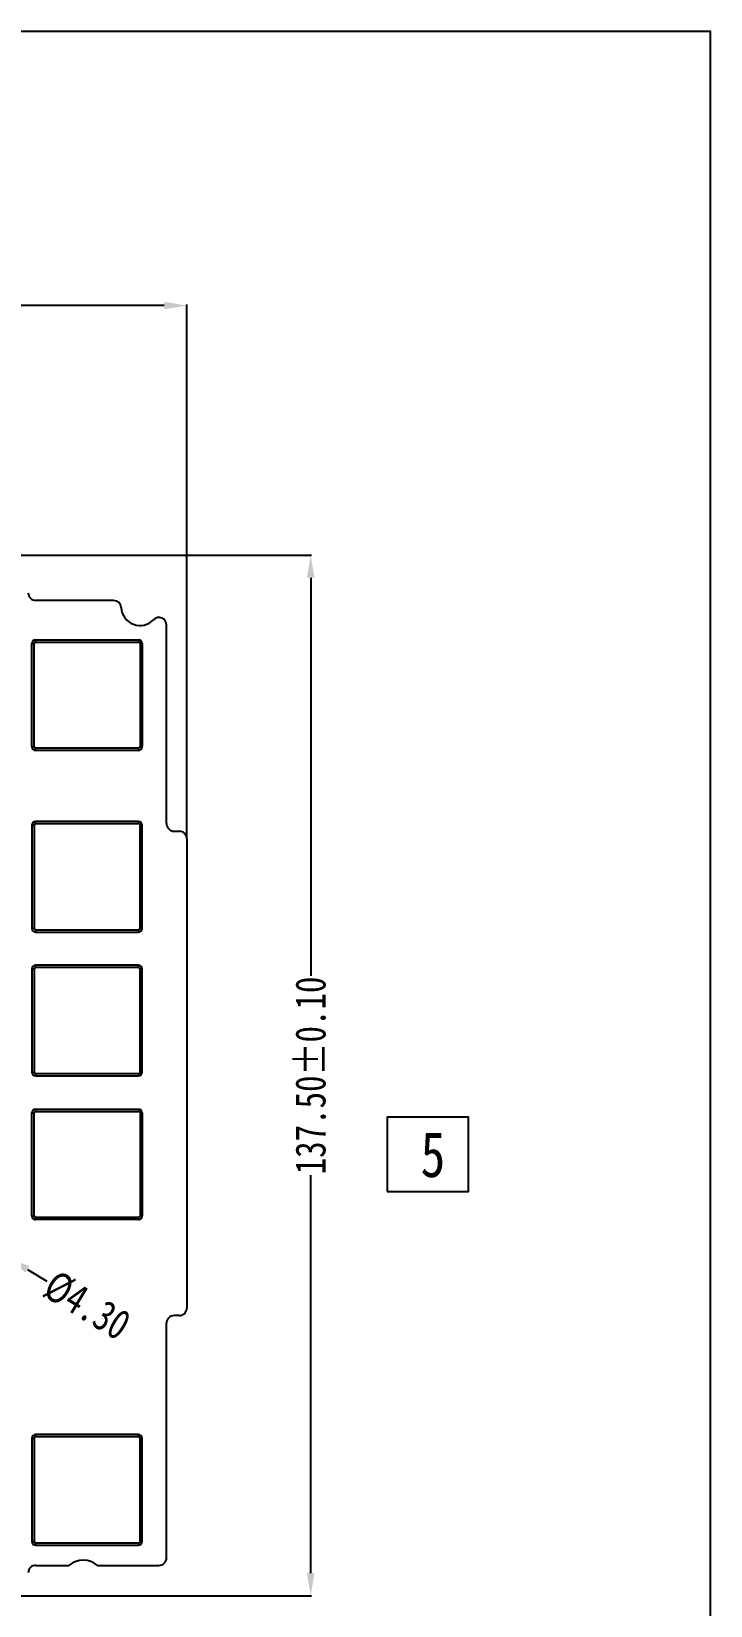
# Model space of a CAD drawing. Header units: inches. Extents: x 504 to 965, y -420 to -94.
# Drawn here: x 875 to 964.8, y -301.6 to -93.7 of the extents above; entities that cross this region are included whole.
import ezdxf

# ---------------------------------------------------------------- set-up
doc = ezdxf.new("R2010")
doc.units = ezdxf.units.IN
doc.header["$LTSCALE"] = 10
doc.header["$MEASUREMENT"] = 0
doc.header["$PDMODE"] = 3
doc.header["$PDSIZE"] = 0.3125
doc.layers.get('0').update_dxf_attribs({"linetype": 'CONTINUOUS'})
doc.layers.get('Defpoints').update_dxf_attribs({"linetype": 'CONTINUOUS'})
doc.styles.get("Standard").update_dxf_attribs({"font": 'txt', "width": 0.8})
doc.dimstyles.get("Standard").update_dxf_attribs({"dimtxt": 4, "dimasz": 3, "dimexe": 0.125, "dimexo": 0.0625, "dimgap": 0.09, "dimtad": 0, "dimzin": 4, "dimdsep": 46, "dimtxsty": 'Standard', "dimcen": 0.09, "dimclrd": 4, "dimclre": 4, "dimclrt": 1, "dimadec": 0, "dimazin": 0, "dimtp": 0.01, "dimtm": 0.01, "dimtfac": 1, "dimtofl": 0, "dimtmove": 0, "dimatfit": 3, "dimfxl": 1, "dimtolj": 1, "dimtzin": 4, "dimarcsym": 0})

# ---------------------------------------------------------------- blocks, each defined once
blk = doc.blocks.new('*D17')
at = {"color": 4, "lineweight": -2}
for p, q in [((577.56, -200.27), (577.56, -129.76)), ((580.56, -129.89), (722, -129.89)), ((892.55, -129.89), (749.56, -129.89)), ((895.55, -200.27), (895.55, -129.76))]:
    blk.add_line(p, q, dxfattribs=at)
at = {"color": 4}
for points in [[(580.56, -129.39), (580.56, -130.39), (577.56, -129.89)], [(892.55, -130.39), (892.55, -129.39), (895.55, -129.89)]]:
    blk.add_solid(points, dxfattribs=at)
at = {"layer": 'Defpoints', "color": 0}
for p in [(895.55, -129.89), (577.56, -200.33), (895.55, -200.33)]:
    blk.add_point(p, dxfattribs=at)
at = {"color": 2, "insert": (735.78, -129.89), "char_height": 4, "attachment_point": 5}
blk.add_mtext('318.00%%P0{\\fSimSun|b0|i0|c134|p2;.15}', dxfattribs=at)
blk = doc.blocks.new('*D27')
at = {"color": 4, "lineweight": -2}
for p, q in [((872.07, -162.85), (912.04, -162.85)), ((911.91, -165.85), (911.91, -218.44)), ((911.91, -297.35), (911.91, -244.76)), ((872.07, -300.35), (912.04, -300.35))]:
    blk.add_line(p, q, dxfattribs=at)
at = {"color": 4}
for points in [[(912.41, -165.85), (911.41, -165.85), (911.91, -162.85)], [(911.41, -297.35), (912.41, -297.35), (911.91, -300.35)]]:
    blk.add_solid(points, dxfattribs=at)
at = {"layer": 'Defpoints', "color": 0}
for p in [(872.01, -162.85), (911.91, -162.85), (872.01, -300.35)]:
    blk.add_point(p, dxfattribs=at)
at = {"color": 2, "insert": (911.91, -231.6), "char_height": 4, "attachment_point": 5, "rotation": 90}
blk.add_mtext('137.50%%P0.10', dxfattribs=at)
blk = doc.blocks.new('*D23')
at = {"color": 4, "lineweight": -2}
for p, q in [((869.96, -254.55), (870.14, -254.55)), ((870.05, -254.64), (870.05, -254.46)), ((874.46, -257.22), (877.02, -258.77))]:
    blk.add_line(p, q, dxfattribs=at)
at = {"color": 4}
blk.add_solid([(874.71, -256.79), (874.2, -257.65), (871.89, -255.66)], dxfattribs=at)
at = {"layer": 'Defpoints', "color": 0}
for p in [(868.21, -253.43), (871.89, -255.66)]:
    blk.add_point(p, dxfattribs=at)
at = {"color": 2, "insert": (882.34, -262), "char_height": 4, "attachment_point": 5, "rotation": 328.7768}
blk.add_mtext('\\A1;%%c4.30', dxfattribs=at)

msp = doc.modelspace()

# ---------------------------------------------------------------- linework, layer by layer
at = {"color": 7, "linetype": 'Continuous'}
for p, q in [((885.856, -168.849), (875.586, -168.849)), ((892.851, -198.328), (892.851, -172.098)), ((875.051, -174.549), (875.351, -174.549)), ((875.051, -188.149), (875.051, -174.549)), ((875.351, -188.149), (875.351, -174.549)), ((875.551, -174.049), (889.151, -174.049)), ((875.551, -174.049), (875.551, -174.349)), ((875.551, -174.349), (889.151, -174.349)), ((889.151, -174.049), (889.151, -174.349)), ((889.651, -174.549), (889.351, -174.549)), ((889.351, -174.549), (889.351, -188.149)), ((889.651, -174.549), (889.651, -188.149)), ((875.051, -188.149), (875.351, -188.149)), ((889.151, -188.349), (875.551, -188.349)), ((875.551, -188.649), (875.551, -188.349)), ((889.151, -188.649), (875.551, -188.649)), ((889.151, -188.649), (889.151, -188.349)), ((889.651, -188.149), (889.351, -188.149)), ((875.351, -198.549), (875.051, -198.549)), ((875.051, -198.549), (875.051, -212.149)), ((875.351, -198.549), (875.351, -212.149)), ((889.151, -198.049), (875.551, -198.049)), ((875.551, -198.349), (875.551, -198.049)), ((889.151, -198.349), (875.551, -198.349)), ((889.151, -198.349), (889.151, -198.049)), ((889.351, -198.549), (889.651, -198.549)), ((889.351, -212.149), (889.351, -198.549)), ((889.651, -212.149), (889.651, -198.549)), ((893.851, -199.328), (894.551, -199.328)), ((895.551, -200.328), (895.551, -262.328)), ((875.351, -212.149), (875.051, -212.149)), ((875.551, -212.349), (889.151, -212.349)), ((875.551, -212.349), (875.551, -212.649)), ((875.551, -212.649), (889.151, -212.649)), ((889.151, -212.349), (889.151, -212.649)), ((889.351, -212.149), (889.651, -212.149)), ((875.351, -217.549), (875.051, -217.549)), ((875.051, -217.549), (875.051, -231.149)), ((875.351, -217.549), (875.351, -231.149)), ((889.151, -217.049), (875.551, -217.049)), ((875.551, -217.349), (875.551, -217.049)), ((889.151, -217.349), (875.551, -217.349)), ((889.151, -217.349), (889.151, -217.049)), ((889.351, -217.549), (889.651, -217.549)), ((889.351, -231.149), (889.351, -217.549)), ((889.651, -231.149), (889.651, -217.549)), ((875.351, -231.149), (875.051, -231.149)), ((875.551, -231.349), (889.151, -231.349)), ((875.551, -231.349), (875.551, -231.649)), ((875.551, -231.649), (889.151, -231.649)), ((889.151, -231.349), (889.151, -231.649)), ((889.351, -231.149), (889.651, -231.149)), ((875.051, -236.549), (875.351, -236.549)), ((875.051, -250.149), (875.051, -236.549)), ((875.351, -250.149), (875.351, -236.549)), ((875.551, -236.049), (889.151, -236.049)), ((875.551, -236.049), (875.551, -236.349)), ((875.551, -236.349), (889.151, -236.349)), ((889.151, -236.049), (889.151, -236.349)), ((889.651, -236.549), (889.351, -236.549)), ((889.351, -236.549), (889.351, -250.149)), ((889.651, -236.549), (889.651, -250.149)), ((875.051, -250.149), (875.351, -250.149)), ((889.151, -250.349), (875.551, -250.349)), ((875.551, -250.649), (875.551, -250.349)), ((889.151, -250.649), (875.551, -250.649)), ((889.151, -250.649), (889.151, -250.349)), ((889.651, -250.149), (889.351, -250.149)), ((894.551, -263.328), (893.851, -263.328)), ((892.851, -295.32), (892.851, -264.328)), ((875.351, -279.549), (875.051, -279.549)), ((875.051, -279.549), (875.051, -293.149)), ((875.351, -279.549), (875.351, -293.149)), ((889.151, -279.049), (875.551, -279.049)), ((875.551, -279.349), (875.551, -279.049)), ((889.151, -279.349), (875.551, -279.349)), ((889.151, -279.349), (889.151, -279.049)), ((889.351, -279.549), (889.651, -279.549)), ((889.351, -293.149), (889.351, -279.549)), ((889.651, -293.149), (889.651, -279.549)), ((875.351, -293.149), (875.051, -293.149)), ((889.351, -293.149), (889.651, -293.149)), ((875.551, -293.349), (889.151, -293.349)), ((875.551, -293.349), (875.551, -293.649)), ((875.551, -293.649), (889.151, -293.649)), ((889.151, -293.349), (889.151, -293.649)), ((875.586, -296.32), (879.945, -296.32)), ((883.744, -296.32), (891.851, -296.32))]:
    msp.add_line(p, q, dxfattribs=at)
for points in [[(503.953, -419.505), (964.768, -419.505), (964.768, -93.676), (503.953, -93.676)], [(922.012, -246.922), (932.776, -246.922), (932.776, -237.104), (922.012, -237.104)]]:
    msp.add_lwpolyline(points, close=True)
for centre, radius, start, end in [((875.586, -167.849), 1, 180, 270), ((885.856, -169.849), 1, 3.27583, 90), ((889.35, -169.649), 2.5, 183.27583, 315.61482), ((891.851, -172.098), 1, 0, 135.61482), ((875.551, -174.549), 0.5, 90, 180), ((875.551, -174.549), 0.2, 90, 180), ((889.151, -174.549), 0.5, 0, 90), ((889.151, -174.549), 0.2, 0, 90), ((875.551, -188.149), 0.5, 180, 270), ((875.551, -188.149), 0.2, 180, 270), ((889.151, -188.149), 0.5, 270, 0), ((889.151, -188.149), 0.2, 270, 0), ((875.551, -198.549), 0.5, 90, 180), ((875.551, -198.549), 0.2, 90, 180), ((889.151, -198.549), 0.5, 0, 90), ((889.151, -198.549), 0.2, 0, 90), ((893.851, -198.328), 1, 180, 270), ((894.551, -200.328), 1, 0, 90), ((875.551, -212.149), 0.5, 180, 270), ((875.551, -212.149), 0.2, 180, 270), ((889.151, -212.149), 0.5, 270, 360), ((889.151, -212.149), 0.2, 270, 0), ((875.551, -217.549), 0.5, 90, 180), ((875.551, -217.549), 0.2, 90, 180), ((889.151, -217.549), 0.5, 0, 90), ((889.151, -217.549), 0.2, 0, 90), ((875.551, -231.149), 0.5, 180, 270), ((875.551, -231.149), 0.2, 180, 270), ((889.151, -231.149), 0.5, 270, 0), ((889.151, -231.149), 0.2, 270, 0), ((875.551, -236.549), 0.5, 90, 180), ((875.551, -236.549), 0.2, 90, 180), ((889.151, -236.549), 0.5, 0, 90), ((889.151, -236.549), 0.2, 0, 90), ((875.551, -250.149), 0.5, 180, 270), ((875.551, -250.149), 0.2, 180, 270), ((889.151, -250.149), 0.5, 270, 0), ((889.151, -250.149), 0.2, 270, 0), ((893.851, -264.328), 1, 90, 180), ((894.551, -262.328), 1, 270, 0), ((875.551, -279.549), 0.5, 90, 180), ((875.551, -279.549), 0.2, 90, 180), ((889.151, -279.549), 0.5, 0, 90), ((889.151, -279.549), 0.2, 0, 90), ((875.551, -293.149), 0.5, 180, 270), ((875.551, -293.149), 0.2, 180, 270), ((889.151, -293.149), 0.5, 270, 0), ((889.151, -293.149), 0.2, 270, 0), ((875.586, -297.32), 1, 90, 180), ((881.844, -298.642), 3, 50.71977, 129.28023), ((891.851, -295.32), 1, 270, 0)]:
    msp.add_arc(centre, radius, start, end, dxfattribs=at)

# ---------------------------------------------------------------- texts
at = {"insert": (926.439, -239.024), "char_height": 6, "width": 6.57014, "attachment_point": 1}
msp.add_mtext('5', dxfattribs=at)

# ---------------------------------------------------------------- dimensions: what is measured, and where the dimension line sits
dim = msp.add_linear_dim(base=(895.551, -129.885), p1=(577.555, -200.328), p2=(895.551, -200.328), text='<>%%P0{\\fSimSun|b0|i0|c134|p2;.15}', dimstyle='Standard', override={"dimclrt": 2})
dim.commit()
dim.dimension.update_dxf_attribs({"geometry": '*D17', "text_midpoint": (735.78, -129.885), "dimtype": 160})
dim = msp.add_linear_dim(base=(911.912, -162.849), p1=(872.007, -300.349), p2=(872.007, -162.849), angle=90, text='<>%%P0.10', dimstyle='Standard', override={"dimclrt": 2})
dim.commit()
dim.dimension.update_dxf_attribs({"geometry": '*D27', "text_midpoint": (911.912, -231.599)})
dim = msp.add_diameter_dim_2p(p1=(868.213, -253.435), p2=(871.89, -255.664), dimstyle='Standard', override={"dimclrt": 2})
dim.commit()
dim.dimension.update_dxf_attribs({"geometry": '*D23', "text_midpoint": (882.343, -262)})

doc.saveas('drawing.dxf')
